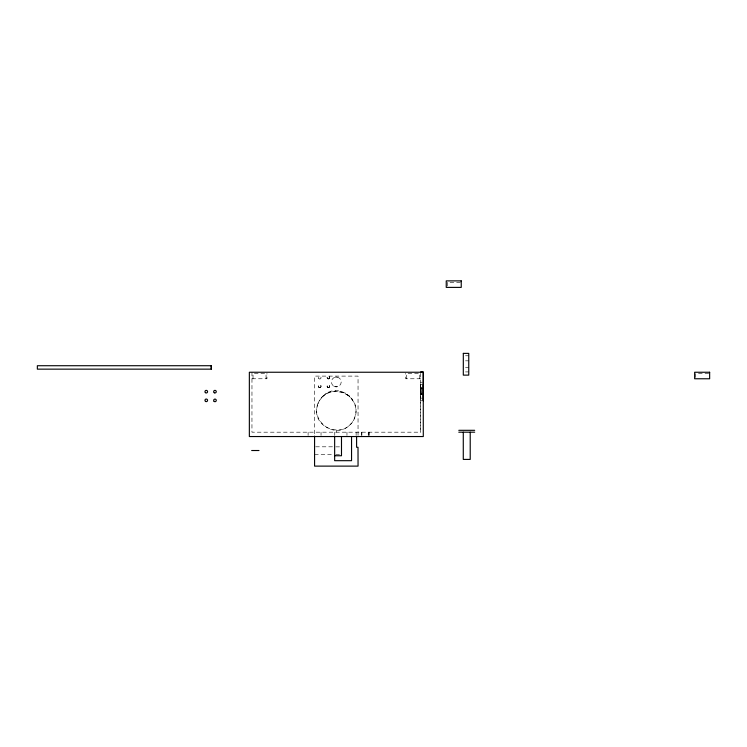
<?xml version="1.0" encoding="UTF-8"?>
<svg xmlns="http://www.w3.org/2000/svg" width="747" height="747" viewBox="0 0 747 747"><rect width="100%" height="100%" fill="white"/><g stroke="black" fill="none" stroke-linecap="round" stroke-linejoin="round"><path stroke-width="0.56" stroke-dasharray="3.73 2.8" d="M251.972 372.249L251.954 432.186L420.682 432.186L420.673 384.313L422.41 384.313M422.41 398.207L420.673 398.067M321.92 397.516C304.552 416.051 333.76 442.868 350.745 423.979C368.187 405.593 338.55 377.3 321.92 397.516C330.137 388.235 346.393 389.673 352.845 400.252M335.123 377.188L336.393 377.039M336.234 386.853L337.504 386.703M460.339 282.282L447.294 282.282L447.294 287.399M465.493 355.777L468.761 355.777M465.493 360.829L468.752 360.829M465.484 367.673L468.752 367.673M465.493 371.913L468.752 371.913M708.754 373.649L695.709 373.649L695.709 378.766M251.954 378.766L266.959 378.766L266.959 373.332M420.682 378.766L405.658 378.766L405.658 373.332M420.673 382.221L422.419 382.221M420.673 387.842L422.419 387.842M420.673 387.954L422.419 387.954M422.419 388.3L420.673 388.3L422.41 388.524M420.673 388.842L422.419 388.842M420.673 389.551L422.419 389.551M420.673 390.373L422.419 390.373M420.673 391.26L422.419 391.26M420.673 392.147L422.419 392.147M420.673 392.978L422.419 392.978M422.419 393.688L420.673 393.688L420.673 394.687M422.41 394.052L420.673 394.229L422.419 394.229M420.673 394.565L422.419 394.565M420.673 400.775L422.419 400.775M315.682 446.809L333.526 446.809M335.786 446.855L340.352 446.855M314.571 454.335L333.526 454.335M335.786 454.353L341.491 454.353M336.29 377.048L337.56 377.188M335.179 386.703L336.449 386.853M420.673 384.313L420.673 386.61M420.682 387.161L420.682 390.074M420.682 391.036L420.682 391.979M420.673 395.91L420.673 398.207M420.682 373.332L420.664 432.186M419.767 378.766L419.777 373.649L406.723 373.649L406.732 378.766M369.233 432.186L369.233 435.454M368.803 432.186L368.794 435.454M368.243 432.186L368.243 435.454M361.884 432.186L361.884 435.454M361.473 432.186L361.473 435.454M358.046 435.38L358.046 376.105L314.571 376.105L314.571 434.959M356.132 432.186L356.132 435.454M349.568 395.845L349.568 396.34M346.963 432.186L346.963 435.454M345.385 392.913L345.385 393.398M340.585 391.157L340.585 391.652M336.309 430.225L336.309 432.186M335.496 390.709L335.496 391.204M334.759 432.186L334.759 435.454M330.473 391.596L330.473 392.082M325.841 393.744L325.841 394.239M321.033 432.186L321.033 435.454M308.1 432.186L308.1 435.454M266.053 378.766L266.053 373.649L253.018 373.649L253.018 378.766M317.624 404.883C309.762 429.039 347.588 440.926 354.956 416.611C362.818 392.455 324.992 380.568 317.624 404.883M333.788 386.152A4.902 4.902 0 0 0 341.22 382.025A4.902 4.902 0 0 0 333.937 377.655A4.902 4.902 0 0 0 333.788 386.152M327.765 378.636A1.307 1.307 0 0 0 329.726 377.506A1.307 1.307 0 0 0 327.765 376.376A1.307 1.307 0 0 0 327.765 378.636M318.82 378.636A1.307 1.307 0 0 0 320.995 378.01A1.307 1.307 0 0 0 319.371 376.441A1.307 1.307 0 0 0 318.82 378.636M327.625 387.263A1.307 1.307 0 0 0 329.726 386.423A1.307 1.307 0 0 0 327.952 385.032A1.307 1.307 0 0 0 327.625 387.263M318.932 387.217A1.307 1.307 0 0 0 321.023 386.339A1.307 1.307 0 0 0 319.221 384.976A1.307 1.307 0 0 0 318.932 387.217M327.774 378.813A1.307 1.307 0 0 0 329.726 377.683A1.307 1.307 0 0 0 327.774 376.553A1.307 1.307 0 0 0 327.774 378.813M327.625 387.441A1.307 1.307 0 0 0 329.726 386.61A1.307 1.307 0 0 0 327.952 385.209A1.307 1.307 0 0 0 327.625 387.441M318.941 387.394A1.307 1.307 0 0 0 321.023 386.516A1.307 1.307 0 0 0 319.221 385.153A1.307 1.307 0 0 0 318.941 387.394"/><path stroke-width="1.12" d="M423.288 391.633L423.278 400.775L423.269 372.249L420.664 372.239L423.269 372.239L249.349 372.249L249.349 436.537L423.288 436.537L423.269 372.249L420.664 372.239M423.278 390.886L423.278 384.313M211.289 365.722L37.35 365.722L37.35 369.149L211.289 369.149L211.289 365.722L211.27 369.149M458.779 430.319L474.7 430.319M458.779 432.186L474.7 432.186M251.664 450.516L259.004 450.516M334.647 455.745L341.491 455.745L341.491 436.537M470.218 432.186L470.218 459.414L463.28 459.414L463.28 432.186M356.599 436.537L356.599 447.276L358.009 447.276L358.056 466.119L314.571 466.119L314.571 436.117M351.548 436.537L351.548 460.684L334.647 460.684L334.647 436.537M463.317 353.378L463.308 375.125L468.752 375.125L468.761 353.387L463.317 353.378M461.235 280.881L446.239 280.881L446.239 287.399L461.235 287.399L461.235 280.881M709.65 372.249L694.645 372.249L694.645 378.766L709.65 378.766L709.65 372.249M214.165 401.419A1.307 1.307 0 0 0 216.266 400.579A1.307 1.307 0 0 0 214.492 399.187A1.307 1.307 0 0 0 214.165 401.419M205.369 392.614A1.307 1.307 0 0 0 207.535 391.988A1.307 1.307 0 0 0 205.911 390.42A1.307 1.307 0 0 0 205.369 392.614M205.481 401.372A1.307 1.307 0 0 0 207.563 400.495A1.307 1.307 0 0 0 205.77 399.131A1.307 1.307 0 0 0 205.481 401.372M214.314 392.791A1.307 1.307 0 0 0 216.266 391.661A1.307 1.307 0 0 0 214.314 390.532A1.307 1.307 0 0 0 214.314 392.791"/></g></svg>
